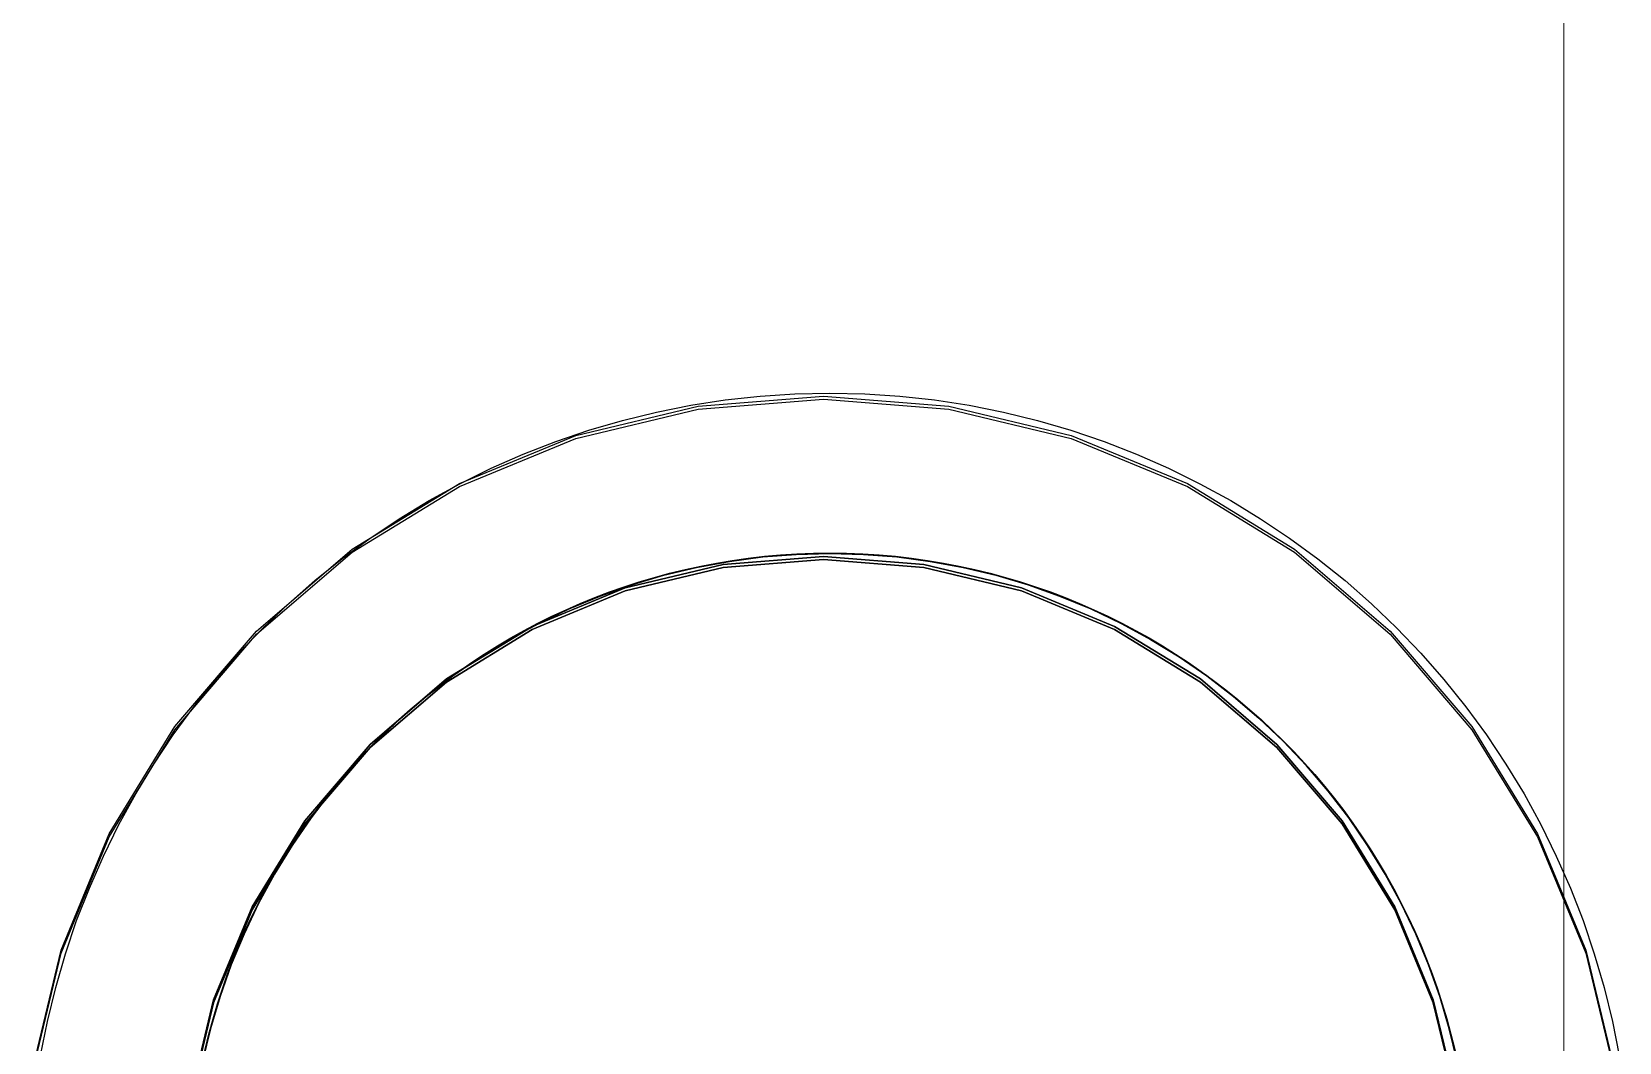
# Model space of a CAD drawing. Header units: millimetres. Extents: x 0 to 59350, y 0 to 29700.
# Drawn here: x 37896.66 to 37921.42, y 18947.72 to 18963.47 of the extents above; entities that cross this region are included whole.
import ezdxf

# ---------------------------------------------------------------- set-up
doc = ezdxf.new("R2010")
doc.units = ezdxf.units.MM
doc.layers.add('Slab', color=7, linetype='Continuous', lineweight=50)
doc.layers.add('Standard', color=7, linetype='Continuous', lineweight=25)

msp = doc.modelspace()

# ---------------------------------------------------------------- linework, layer by layer
at = {"layer": 'Slab', "color": 7, "linetype": 'Continuous', "lineweight": -3}
for p, q in [((37905.142, 18957.179), (37907.049, 18957.637)), ((37905.142, 18957.179), (37907.049, 18957.637)), ((37906.4, 18957.542), (37906.935, 18957.648)), ((37906.4, 18957.542), (37906.935, 18957.648)), ((37906.4, 18957.542), (37906.935, 18957.648)), ((37906.4, 18957.542), (37906.935, 18957.648)), ((37906.935, 18957.648), (37907.474, 18957.731)), ((37906.935, 18957.648), (37907.474, 18957.731)), ((37906.935, 18957.648), (37907.474, 18957.731)), ((37906.935, 18957.648), (37907.474, 18957.731)), ((37907.049, 18957.637), (37909.005, 18957.79)), ((37907.049, 18957.637), (37909.005, 18957.79)), ((37907.049, 18957.589), (37909.005, 18957.743)), ((37907.049, 18957.589), (37909.005, 18957.743)), ((37907.474, 18957.731), (37908.016, 18957.79)), ((37907.474, 18957.731), (37908.016, 18957.79)), ((37907.474, 18957.731), (37908.016, 18957.79)), ((37907.474, 18957.731), (37908.016, 18957.79)), ((37908.016, 18957.79), (37908.56, 18957.826)), ((37908.016, 18957.79), (37908.56, 18957.826)), ((37908.016, 18957.79), (37908.56, 18957.826)), ((37908.016, 18957.79), (37908.56, 18957.826)), ((37908.56, 18957.826), (37909.106, 18957.838)), ((37908.56, 18957.826), (37909.106, 18957.838)), ((37908.56, 18957.826), (37909.106, 18957.838)), ((37908.56, 18957.826), (37909.106, 18957.838)), ((37909.005, 18957.79), (37910.96, 18957.637)), ((37909.005, 18957.79), (37910.96, 18957.637)), ((37909.005, 18957.743), (37910.96, 18957.589)), ((37909.005, 18957.743), (37910.96, 18957.589)), ((37909.106, 18957.838), (37909.651, 18957.826)), ((37909.106, 18957.838), (37909.651, 18957.826)), ((37909.106, 18957.838), (37909.651, 18957.826)), ((37909.106, 18957.838), (37909.651, 18957.826)), ((37909.651, 18957.826), (37910.195, 18957.79)), ((37909.651, 18957.826), (37910.195, 18957.79)), ((37909.651, 18957.826), (37910.195, 18957.79)), ((37909.651, 18957.826), (37910.195, 18957.79)), ((37910.195, 18957.79), (37910.737, 18957.731)), ((37910.195, 18957.79), (37910.737, 18957.731)), ((37910.195, 18957.79), (37910.737, 18957.731)), ((37910.195, 18957.79), (37910.737, 18957.731)), ((37910.737, 18957.731), (37911.276, 18957.648)), ((37910.737, 18957.731), (37911.276, 18957.648)), ((37910.737, 18957.731), (37911.276, 18957.648)), ((37910.737, 18957.731), (37911.276, 18957.648)), ((37910.96, 18957.637), (37912.868, 18957.179)), ((37910.96, 18957.637), (37912.868, 18957.179)), ((37911.276, 18957.648), (37911.811, 18957.542)), ((37911.276, 18957.648), (37911.811, 18957.542)), ((37911.276, 18957.648), (37911.811, 18957.542)), ((37911.276, 18957.648), (37911.811, 18957.542)), ((37905.142, 18957.131), (37907.049, 18957.589)), ((37905.142, 18957.131), (37907.049, 18957.589)), ((37905.347, 18957.259), (37905.87, 18957.412)), ((37905.347, 18957.259), (37905.87, 18957.412)), ((37905.347, 18957.259), (37905.87, 18957.412)), ((37905.347, 18957.259), (37905.87, 18957.412)), ((37905.87, 18957.412), (37906.4, 18957.542)), ((37905.87, 18957.412), (37906.4, 18957.542)), ((37905.87, 18957.412), (37906.4, 18957.542)), ((37905.87, 18957.412), (37906.4, 18957.542)), ((37910.96, 18957.589), (37912.868, 18957.131)), ((37910.96, 18957.589), (37912.868, 18957.131)), ((37911.811, 18957.542), (37912.341, 18957.412)), ((37911.811, 18957.542), (37912.341, 18957.412)), ((37911.811, 18957.542), (37912.341, 18957.412)), ((37911.811, 18957.542), (37912.341, 18957.412)), ((37912.341, 18957.412), (37912.864, 18957.259)), ((37912.341, 18957.412), (37912.864, 18957.259)), ((37912.341, 18957.412), (37912.864, 18957.259)), ((37912.341, 18957.412), (37912.864, 18957.259)), ((37903.33, 18956.428), (37905.142, 18957.179)), ((37903.33, 18956.428), (37905.142, 18957.179)), ((37903.33, 18956.381), (37905.142, 18957.131)), ((37903.33, 18956.381), (37905.142, 18957.131)), ((37904.83, 18957.084), (37905.347, 18957.259)), ((37904.83, 18957.084), (37905.347, 18957.259)), ((37904.83, 18957.084), (37905.347, 18957.259)), ((37904.83, 18957.084), (37905.347, 18957.259)), ((37912.864, 18957.259), (37913.381, 18957.084)), ((37912.864, 18957.259), (37913.381, 18957.084)), ((37912.864, 18957.259), (37913.381, 18957.084)), ((37912.864, 18957.259), (37913.381, 18957.084)), ((37912.868, 18957.179), (37914.68, 18956.428)), ((37912.868, 18957.179), (37914.68, 18956.428)), ((37912.868, 18957.131), (37914.68, 18956.381)), ((37912.868, 18957.131), (37914.68, 18956.381)), ((37903.823, 18956.667), (37904.322, 18956.886)), ((37903.823, 18956.667), (37904.322, 18956.886)), ((37903.823, 18956.667), (37904.322, 18956.886)), ((37903.823, 18956.667), (37904.322, 18956.886)), ((37904.322, 18956.886), (37904.83, 18957.084)), ((37904.322, 18956.886), (37904.83, 18957.084)), ((37904.322, 18956.886), (37904.83, 18957.084)), ((37904.322, 18956.886), (37904.83, 18957.084)), ((37913.381, 18957.084), (37913.889, 18956.886)), ((37913.381, 18957.084), (37913.889, 18956.886)), ((37913.381, 18957.084), (37913.889, 18956.886)), ((37913.381, 18957.084), (37913.889, 18956.886)), ((37913.889, 18956.886), (37914.388, 18956.667)), ((37913.889, 18956.886), (37914.388, 18956.667)), ((37913.889, 18956.886), (37914.388, 18956.667)), ((37913.889, 18956.886), (37914.388, 18956.667)), ((37903.334, 18956.426), (37903.823, 18956.667)), ((37903.334, 18956.426), (37903.823, 18956.667)), ((37903.334, 18956.426), (37903.823, 18956.667)), ((37903.334, 18956.426), (37903.823, 18956.667)), ((37914.388, 18956.667), (37914.877, 18956.426)), ((37914.388, 18956.667), (37914.877, 18956.426)), ((37914.388, 18956.667), (37914.877, 18956.426)), ((37914.388, 18956.667), (37914.877, 18956.426)), ((37901.658, 18955.403), (37903.33, 18956.428)), ((37901.658, 18955.403), (37903.33, 18956.428)), ((37902.856, 18956.163), (37903.334, 18956.426)), ((37902.856, 18956.163), (37903.334, 18956.426)), ((37902.856, 18956.163), (37903.334, 18956.426)), ((37902.856, 18956.163), (37903.334, 18956.426)), ((37914.68, 18956.428), (37916.352, 18955.403)), ((37914.68, 18956.428), (37916.352, 18955.403)), ((37914.877, 18956.426), (37915.356, 18956.163)), ((37914.877, 18956.426), (37915.356, 18956.163)), ((37914.877, 18956.426), (37915.356, 18956.163)), ((37914.877, 18956.426), (37915.356, 18956.163)), ((37901.658, 18955.356), (37903.33, 18956.381)), ((37901.658, 18955.356), (37903.33, 18956.381)), ((37902.389, 18955.88), (37902.856, 18956.163)), ((37902.389, 18955.88), (37902.856, 18956.163)), ((37902.389, 18955.88), (37902.856, 18956.163)), ((37902.389, 18955.88), (37902.856, 18956.163)), ((37914.68, 18956.381), (37916.352, 18955.356)), ((37914.68, 18956.381), (37916.352, 18955.356)), ((37915.356, 18956.163), (37915.822, 18955.88)), ((37915.356, 18956.163), (37915.822, 18955.88)), ((37915.356, 18956.163), (37915.822, 18955.88)), ((37915.356, 18956.163), (37915.822, 18955.88)), ((37901.936, 18955.577), (37902.389, 18955.88)), ((37901.936, 18955.577), (37902.389, 18955.88)), ((37901.936, 18955.577), (37902.389, 18955.88)), ((37901.936, 18955.577), (37902.389, 18955.88)), ((37915.822, 18955.88), (37916.275, 18955.577)), ((37915.822, 18955.88), (37916.275, 18955.577)), ((37915.822, 18955.88), (37916.275, 18955.577)), ((37915.822, 18955.88), (37916.275, 18955.577)), ((37900.166, 18954.129), (37901.658, 18955.403)), ((37900.166, 18954.129), (37901.658, 18955.403)), ((37901.496, 18955.255), (37901.936, 18955.577)), ((37901.496, 18955.255), (37901.936, 18955.577)), ((37901.496, 18955.255), (37901.936, 18955.577)), ((37901.496, 18955.255), (37901.936, 18955.577)), ((37916.275, 18955.577), (37916.715, 18955.255)), ((37916.275, 18955.577), (37916.715, 18955.255)), ((37916.275, 18955.577), (37916.715, 18955.255)), ((37916.275, 18955.577), (37916.715, 18955.255)), ((37916.352, 18955.403), (37917.844, 18954.129)), ((37916.352, 18955.403), (37917.844, 18954.129)), ((37900.166, 18954.082), (37901.658, 18955.356)), ((37900.166, 18954.082), (37901.658, 18955.356)), ((37901.071, 18954.914), (37901.496, 18955.255)), ((37901.071, 18954.914), (37901.496, 18955.255)), ((37901.071, 18954.914), (37901.496, 18955.255)), ((37901.071, 18954.914), (37901.496, 18955.255)), ((37907.441, 18955.167), (37905.915, 18954.801)), ((37905.915, 18954.801), (37907.441, 18955.167)), ((37907.541, 18955.215), (37907.026, 18955.119)), ((37907.026, 18955.119), (37907.541, 18955.215)), ((37907.026, 18955.119), (37907.541, 18955.215)), ((37907.541, 18955.215), (37907.026, 18955.119)), ((37907.026, 18955.119), (37907.541, 18955.215)), ((37907.541, 18955.215), (37907.026, 18955.119)), ((37909.005, 18955.29), (37907.441, 18955.167)), ((37907.441, 18955.167), (37909.005, 18955.29)), ((37909.005, 18955.243), (37907.441, 18955.12)), ((37907.441, 18955.12), (37909.005, 18955.243)), ((37908.06, 18955.283), (37907.541, 18955.215)), ((37907.541, 18955.215), (37908.06, 18955.283)), ((37907.541, 18955.215), (37908.06, 18955.283)), ((37908.06, 18955.283), (37907.541, 18955.215)), ((37907.541, 18955.215), (37908.06, 18955.283)), ((37908.06, 18955.283), (37907.541, 18955.215)), ((37908.582, 18955.324), (37908.06, 18955.283)), ((37908.06, 18955.283), (37908.582, 18955.324)), ((37908.06, 18955.283), (37908.582, 18955.324)), ((37908.582, 18955.324), (37908.06, 18955.283)), ((37908.06, 18955.283), (37908.582, 18955.324)), ((37908.582, 18955.324), (37908.06, 18955.283)), ((37909.106, 18955.338), (37908.582, 18955.324)), ((37908.582, 18955.324), (37909.106, 18955.338)), ((37908.582, 18955.324), (37909.106, 18955.338)), ((37909.106, 18955.338), (37908.582, 18955.324)), ((37908.582, 18955.324), (37909.106, 18955.338)), ((37909.106, 18955.338), (37908.582, 18955.324)), ((37910.569, 18955.167), (37909.005, 18955.29)), ((37909.005, 18955.29), (37910.569, 18955.167)), ((37910.569, 18955.12), (37909.005, 18955.243)), ((37909.005, 18955.243), (37910.569, 18955.12)), ((37909.629, 18955.324), (37909.106, 18955.338)), ((37909.106, 18955.338), (37909.629, 18955.324)), ((37909.106, 18955.338), (37909.629, 18955.324)), ((37909.629, 18955.324), (37909.106, 18955.338)), ((37909.106, 18955.338), (37909.629, 18955.324)), ((37909.629, 18955.324), (37909.106, 18955.338)), ((37910.151, 18955.283), (37909.629, 18955.324)), ((37909.629, 18955.324), (37910.151, 18955.283)), ((37909.629, 18955.324), (37910.151, 18955.283)), ((37910.151, 18955.283), (37909.629, 18955.324)), ((37909.629, 18955.324), (37910.151, 18955.283)), ((37910.151, 18955.283), (37909.629, 18955.324)), ((37910.67, 18955.215), (37910.151, 18955.283)), ((37910.151, 18955.283), (37910.67, 18955.215)), ((37910.151, 18955.283), (37910.67, 18955.215)), ((37910.67, 18955.215), (37910.151, 18955.283)), ((37910.151, 18955.283), (37910.67, 18955.215)), ((37910.67, 18955.215), (37910.151, 18955.283)), ((37912.095, 18954.801), (37910.569, 18955.167)), ((37910.569, 18955.167), (37912.095, 18954.801)), ((37911.185, 18955.119), (37910.67, 18955.215)), ((37910.67, 18955.215), (37911.185, 18955.119)), ((37910.67, 18955.215), (37911.185, 18955.119)), ((37911.185, 18955.119), (37910.67, 18955.215)), ((37910.67, 18955.215), (37911.185, 18955.119)), ((37911.185, 18955.119), (37910.67, 18955.215)), ((37916.352, 18955.356), (37917.844, 18954.082)), ((37916.352, 18955.356), (37917.844, 18954.082)), ((37916.715, 18955.255), (37917.14, 18954.914)), ((37916.715, 18955.255), (37917.14, 18954.914)), ((37916.715, 18955.255), (37917.14, 18954.914)), ((37916.715, 18955.255), (37917.14, 18954.914)), ((37900.661, 18954.554), (37901.071, 18954.914)), ((37900.661, 18954.554), (37901.071, 18954.914)), ((37900.661, 18954.554), (37901.071, 18954.914)), ((37900.661, 18954.554), (37901.071, 18954.914)), ((37907.441, 18955.12), (37905.915, 18954.754)), ((37905.915, 18954.754), (37907.441, 18955.12)), ((37906.517, 18954.997), (37906.015, 18954.849)), ((37906.015, 18954.849), (37906.517, 18954.997)), ((37906.015, 18954.849), (37906.517, 18954.997)), ((37906.517, 18954.997), (37906.015, 18954.849)), ((37906.015, 18954.849), (37906.517, 18954.997)), ((37906.517, 18954.997), (37906.015, 18954.849)), ((37907.026, 18955.119), (37906.517, 18954.997)), ((37906.517, 18954.997), (37907.026, 18955.119)), ((37906.517, 18954.997), (37907.026, 18955.119)), ((37907.026, 18955.119), (37906.517, 18954.997)), ((37906.517, 18954.997), (37907.026, 18955.119)), ((37907.026, 18955.119), (37906.517, 18954.997)), ((37912.095, 18954.754), (37910.569, 18955.12)), ((37910.569, 18955.12), (37912.095, 18954.754)), ((37911.694, 18954.997), (37911.185, 18955.119)), ((37911.185, 18955.119), (37911.694, 18954.997)), ((37911.185, 18955.119), (37911.694, 18954.997)), ((37911.694, 18954.997), (37911.185, 18955.119)), ((37911.185, 18955.119), (37911.694, 18954.997)), ((37911.694, 18954.997), (37911.185, 18955.119)), ((37912.196, 18954.849), (37911.694, 18954.997)), ((37911.694, 18954.997), (37912.196, 18954.849)), ((37911.694, 18954.997), (37912.196, 18954.849)), ((37912.196, 18954.849), (37911.694, 18954.997)), ((37911.694, 18954.997), (37912.196, 18954.849)), ((37912.196, 18954.849), (37911.694, 18954.997)), ((37917.14, 18954.914), (37917.55, 18954.554)), ((37917.14, 18954.914), (37917.55, 18954.554)), ((37917.14, 18954.914), (37917.55, 18954.554)), ((37917.14, 18954.914), (37917.55, 18954.554)), ((37905.915, 18954.801), (37904.465, 18954.2)), ((37904.465, 18954.2), (37905.915, 18954.801)), ((37905.915, 18954.754), (37904.465, 18954.153)), ((37904.465, 18954.153), (37905.915, 18954.754)), ((37905.522, 18954.674), (37905.038, 18954.473)), ((37905.038, 18954.473), (37905.522, 18954.674)), ((37905.038, 18954.473), (37905.522, 18954.674)), ((37905.522, 18954.674), (37905.038, 18954.473)), ((37905.038, 18954.473), (37905.522, 18954.674)), ((37905.522, 18954.674), (37905.038, 18954.473)), ((37906.015, 18954.849), (37905.522, 18954.674)), ((37905.522, 18954.674), (37906.015, 18954.849)), ((37905.522, 18954.674), (37906.015, 18954.849)), ((37906.015, 18954.849), (37905.522, 18954.674)), ((37905.522, 18954.674), (37906.015, 18954.849)), ((37906.015, 18954.849), (37905.522, 18954.674)), ((37913.545, 18954.2), (37912.095, 18954.801)), ((37912.095, 18954.801), (37913.545, 18954.2)), ((37913.545, 18954.153), (37912.095, 18954.754)), ((37912.095, 18954.754), (37913.545, 18954.153)), ((37912.689, 18954.674), (37912.196, 18954.849)), ((37912.196, 18954.849), (37912.689, 18954.674)), ((37912.196, 18954.849), (37912.689, 18954.674)), ((37912.689, 18954.674), (37912.196, 18954.849)), ((37912.196, 18954.849), (37912.689, 18954.674)), ((37912.689, 18954.674), (37912.196, 18954.849)), ((37913.173, 18954.473), (37912.689, 18954.674)), ((37912.689, 18954.674), (37913.173, 18954.473)), ((37912.689, 18954.674), (37913.173, 18954.473)), ((37913.173, 18954.473), (37912.689, 18954.674)), ((37912.689, 18954.674), (37913.173, 18954.473)), ((37913.173, 18954.473), (37912.689, 18954.674)), ((37900.267, 18954.177), (37900.661, 18954.554)), ((37900.267, 18954.177), (37900.661, 18954.554)), ((37900.267, 18954.177), (37900.661, 18954.554)), ((37900.267, 18954.177), (37900.661, 18954.554)), ((37905.038, 18954.473), (37904.566, 18954.248)), ((37904.566, 18954.248), (37905.038, 18954.473)), ((37904.566, 18954.248), (37905.038, 18954.473)), ((37905.038, 18954.473), (37904.566, 18954.248)), ((37904.566, 18954.248), (37905.038, 18954.473)), ((37905.038, 18954.473), (37904.566, 18954.248)), ((37913.646, 18954.248), (37913.173, 18954.473)), ((37913.173, 18954.473), (37913.646, 18954.248)), ((37913.173, 18954.473), (37913.646, 18954.248)), ((37913.646, 18954.248), (37913.173, 18954.473)), ((37913.173, 18954.473), (37913.646, 18954.248)), ((37913.646, 18954.248), (37913.173, 18954.473)), ((37917.55, 18954.554), (37917.944, 18954.177)), ((37917.55, 18954.554), (37917.944, 18954.177)), ((37917.55, 18954.554), (37917.944, 18954.177)), ((37917.55, 18954.554), (37917.944, 18954.177)), ((37899.89, 18953.783), (37900.267, 18954.177)), ((37899.89, 18953.783), (37900.267, 18954.177)), ((37899.89, 18953.783), (37900.267, 18954.177)), ((37899.89, 18953.783), (37900.267, 18954.177)), ((37904.465, 18954.2), (37903.127, 18953.381)), ((37903.127, 18953.381), (37904.465, 18954.2)), ((37904.566, 18954.248), (37904.106, 18953.998)), ((37904.106, 18953.998), (37904.566, 18954.248)), ((37904.106, 18953.998), (37904.566, 18954.248)), ((37904.566, 18954.248), (37904.106, 18953.998)), ((37904.106, 18953.998), (37904.566, 18954.248)), ((37904.566, 18954.248), (37904.106, 18953.998)), ((37914.883, 18953.381), (37913.545, 18954.2)), ((37913.545, 18954.2), (37914.883, 18953.381)), ((37914.106, 18953.998), (37913.646, 18954.248)), ((37913.646, 18954.248), (37914.106, 18953.998)), ((37913.646, 18954.248), (37914.106, 18953.998)), ((37914.106, 18953.998), (37913.646, 18954.248)), ((37913.646, 18954.248), (37914.106, 18953.998)), ((37914.106, 18953.998), (37913.646, 18954.248)), ((37917.944, 18954.177), (37918.322, 18953.783)), ((37917.944, 18954.177), (37918.322, 18953.783)), ((37917.944, 18954.177), (37918.322, 18953.783)), ((37917.944, 18954.177), (37918.322, 18953.783)), ((37898.892, 18952.638), (37900.166, 18954.129)), ((37898.892, 18952.638), (37900.166, 18954.129)), ((37898.892, 18952.59), (37900.166, 18954.082)), ((37898.892, 18952.59), (37900.166, 18954.082)), ((37904.465, 18954.153), (37903.127, 18953.333)), ((37903.127, 18953.333), (37904.465, 18954.153)), ((37904.106, 18953.998), (37903.659, 18953.725)), ((37903.659, 18953.725), (37904.106, 18953.998)), ((37903.659, 18953.725), (37904.106, 18953.998)), ((37904.106, 18953.998), (37903.659, 18953.725)), ((37903.659, 18953.725), (37904.106, 18953.998)), ((37904.106, 18953.998), (37903.659, 18953.725)), ((37914.883, 18953.333), (37913.545, 18954.153)), ((37913.545, 18954.153), (37914.883, 18953.333)), ((37914.552, 18953.725), (37914.106, 18953.998)), ((37914.106, 18953.998), (37914.552, 18953.725)), ((37914.106, 18953.998), (37914.552, 18953.725)), ((37914.552, 18953.725), (37914.106, 18953.998)), ((37914.106, 18953.998), (37914.552, 18953.725)), ((37914.552, 18953.725), (37914.106, 18953.998)), ((37917.844, 18954.129), (37919.118, 18952.638)), ((37917.844, 18954.129), (37919.118, 18952.638)), ((37917.844, 18954.082), (37919.118, 18952.59)), ((37917.844, 18954.082), (37919.118, 18952.59)), ((37899.53, 18953.373), (37899.89, 18953.783)), ((37899.53, 18953.373), (37899.89, 18953.783)), ((37899.53, 18953.373), (37899.89, 18953.783)), ((37899.53, 18953.373), (37899.89, 18953.783)), ((37903.659, 18953.725), (37903.228, 18953.428)), ((37903.228, 18953.428), (37903.659, 18953.725)), ((37903.228, 18953.428), (37903.659, 18953.725)), ((37903.659, 18953.725), (37903.228, 18953.428)), ((37903.228, 18953.428), (37903.659, 18953.725)), ((37903.659, 18953.725), (37903.228, 18953.428)), ((37914.983, 18953.428), (37914.552, 18953.725)), ((37914.552, 18953.725), (37914.983, 18953.428)), ((37914.552, 18953.725), (37914.983, 18953.428)), ((37914.983, 18953.428), (37914.552, 18953.725)), ((37914.552, 18953.725), (37914.983, 18953.428)), ((37914.983, 18953.428), (37914.552, 18953.725)), ((37918.322, 18953.783), (37918.681, 18953.373)), ((37918.322, 18953.783), (37918.681, 18953.373)), ((37918.322, 18953.783), (37918.681, 18953.373)), ((37918.322, 18953.783), (37918.681, 18953.373)), ((37903.228, 18953.428), (37902.812, 18953.109)), ((37902.812, 18953.109), (37903.228, 18953.428)), ((37902.812, 18953.109), (37903.228, 18953.428)), ((37903.228, 18953.428), (37902.812, 18953.109)), ((37902.812, 18953.109), (37903.228, 18953.428)), ((37903.228, 18953.428), (37902.812, 18953.109)), ((37915.399, 18953.109), (37914.983, 18953.428)), ((37914.983, 18953.428), (37915.399, 18953.109)), ((37914.983, 18953.428), (37915.399, 18953.109)), ((37915.399, 18953.109), (37914.983, 18953.428)), ((37914.983, 18953.428), (37915.399, 18953.109)), ((37915.399, 18953.109), (37914.983, 18953.428)), ((37899.189, 18952.948), (37899.53, 18953.373)), ((37899.189, 18952.948), (37899.53, 18953.373)), ((37899.189, 18952.948), (37899.53, 18953.373)), ((37899.189, 18952.948), (37899.53, 18953.373)), ((37903.127, 18953.381), (37901.934, 18952.362)), ((37901.934, 18952.362), (37903.127, 18953.381)), ((37903.127, 18953.333), (37901.934, 18952.314)), ((37901.934, 18952.314), (37903.127, 18953.333)), ((37916.076, 18952.362), (37914.883, 18953.381)), ((37914.883, 18953.381), (37916.076, 18952.362)), ((37916.076, 18952.314), (37914.883, 18953.333)), ((37914.883, 18953.333), (37916.076, 18952.314)), ((37918.681, 18953.373), (37919.023, 18952.948)), ((37918.681, 18953.373), (37919.023, 18952.948)), ((37918.681, 18953.373), (37919.023, 18952.948)), ((37918.681, 18953.373), (37919.023, 18952.948)), ((37898.866, 18952.508), (37899.189, 18952.948)), ((37898.866, 18952.508), (37899.189, 18952.948)), ((37898.866, 18952.508), (37899.189, 18952.948)), ((37898.866, 18952.508), (37899.189, 18952.948)), ((37902.812, 18953.109), (37902.414, 18952.769)), ((37902.414, 18952.769), (37902.812, 18953.109)), ((37902.414, 18952.769), (37902.812, 18953.109)), ((37902.812, 18953.109), (37902.414, 18952.769)), ((37902.414, 18952.769), (37902.812, 18953.109)), ((37902.812, 18953.109), (37902.414, 18952.769)), ((37915.797, 18952.769), (37915.399, 18953.109)), ((37915.399, 18953.109), (37915.797, 18952.769)), ((37915.399, 18953.109), (37915.797, 18952.769)), ((37915.797, 18952.769), (37915.399, 18953.109)), ((37915.399, 18953.109), (37915.797, 18952.769)), ((37915.797, 18952.769), (37915.399, 18953.109)), ((37919.023, 18952.948), (37919.345, 18952.508)), ((37919.023, 18952.948), (37919.345, 18952.508)), ((37919.023, 18952.948), (37919.345, 18952.508)), ((37919.023, 18952.948), (37919.345, 18952.508)), ((37902.414, 18952.769), (37902.035, 18952.409)), ((37902.035, 18952.409), (37902.414, 18952.769)), ((37902.035, 18952.409), (37902.414, 18952.769)), ((37902.414, 18952.769), (37902.035, 18952.409)), ((37902.035, 18952.409), (37902.414, 18952.769)), ((37902.414, 18952.769), (37902.035, 18952.409)), ((37916.177, 18952.409), (37915.797, 18952.769)), ((37915.797, 18952.769), (37916.177, 18952.409)), ((37915.797, 18952.769), (37916.177, 18952.409)), ((37916.177, 18952.409), (37915.797, 18952.769)), ((37915.797, 18952.769), (37916.177, 18952.409)), ((37916.177, 18952.409), (37915.797, 18952.769)), ((37897.867, 18950.965), (37898.892, 18952.638)), ((37897.867, 18950.965), (37898.892, 18952.638)), ((37897.867, 18950.918), (37898.892, 18952.59)), ((37897.867, 18950.918), (37898.892, 18952.59)), ((37898.563, 18952.054), (37898.866, 18952.508)), ((37898.563, 18952.054), (37898.866, 18952.508)), ((37898.563, 18952.054), (37898.866, 18952.508)), ((37898.563, 18952.054), (37898.866, 18952.508)), ((37919.118, 18952.638), (37920.142, 18950.965)), ((37919.118, 18952.638), (37920.142, 18950.965)), ((37919.118, 18952.59), (37920.142, 18950.918)), ((37919.118, 18952.59), (37920.142, 18950.918)), ((37919.345, 18952.508), (37919.648, 18952.054)), ((37919.345, 18952.508), (37919.648, 18952.054)), ((37919.345, 18952.508), (37919.648, 18952.054)), ((37919.345, 18952.508), (37919.648, 18952.054)), ((37901.934, 18952.362), (37900.915, 18951.168)), ((37900.915, 18951.168), (37901.934, 18952.362)), ((37901.934, 18952.314), (37900.915, 18951.121)), ((37900.915, 18951.121), (37901.934, 18952.314)), ((37902.035, 18952.409), (37901.674, 18952.029)), ((37901.674, 18952.029), (37902.035, 18952.409)), ((37901.674, 18952.029), (37902.035, 18952.409)), ((37902.035, 18952.409), (37901.674, 18952.029)), ((37901.674, 18952.029), (37902.035, 18952.409)), ((37902.035, 18952.409), (37901.674, 18952.029)), ((37917.095, 18951.168), (37916.076, 18952.362)), ((37916.076, 18952.362), (37917.095, 18951.168)), ((37917.095, 18951.121), (37916.076, 18952.314)), ((37916.076, 18952.314), (37917.095, 18951.121)), ((37916.537, 18952.029), (37916.177, 18952.409)), ((37916.177, 18952.409), (37916.537, 18952.029)), ((37916.177, 18952.409), (37916.537, 18952.029)), ((37916.537, 18952.029), (37916.177, 18952.409)), ((37916.177, 18952.409), (37916.537, 18952.029)), ((37916.537, 18952.029), (37916.177, 18952.409)), ((37898.28, 18951.588), (37898.563, 18952.054)), ((37898.28, 18951.588), (37898.563, 18952.054)), ((37898.28, 18951.588), (37898.563, 18952.054)), ((37898.28, 18951.588), (37898.563, 18952.054)), ((37901.674, 18952.029), (37901.334, 18951.631)), ((37901.334, 18951.631), (37901.674, 18952.029)), ((37901.334, 18951.631), (37901.674, 18952.029)), ((37901.674, 18952.029), (37901.334, 18951.631)), ((37901.334, 18951.631), (37901.674, 18952.029)), ((37901.674, 18952.029), (37901.334, 18951.631)), ((37916.877, 18951.631), (37916.537, 18952.029)), ((37916.537, 18952.029), (37916.877, 18951.631)), ((37916.537, 18952.029), (37916.877, 18951.631)), ((37916.877, 18951.631), (37916.537, 18952.029)), ((37916.537, 18952.029), (37916.877, 18951.631)), ((37916.877, 18951.631), (37916.537, 18952.029)), ((37919.648, 18952.054), (37919.931, 18951.588)), ((37919.648, 18952.054), (37919.931, 18951.588)), ((37919.648, 18952.054), (37919.931, 18951.588)), ((37919.648, 18952.054), (37919.931, 18951.588)), ((37898.018, 18951.11), (37898.28, 18951.588)), ((37898.018, 18951.11), (37898.28, 18951.588)), ((37898.018, 18951.11), (37898.28, 18951.588)), ((37898.018, 18951.11), (37898.28, 18951.588)), ((37901.334, 18951.631), (37901.015, 18951.216)), ((37901.015, 18951.216), (37901.334, 18951.631)), ((37901.015, 18951.216), (37901.334, 18951.631)), ((37901.334, 18951.631), (37901.015, 18951.216)), ((37901.015, 18951.216), (37901.334, 18951.631)), ((37901.334, 18951.631), (37901.015, 18951.216)), ((37917.196, 18951.216), (37916.877, 18951.631)), ((37916.877, 18951.631), (37917.196, 18951.216)), ((37916.877, 18951.631), (37917.196, 18951.216)), ((37917.196, 18951.216), (37916.877, 18951.631)), ((37916.877, 18951.631), (37917.196, 18951.216)), ((37917.196, 18951.216), (37916.877, 18951.631)), ((37919.931, 18951.588), (37920.193, 18951.11)), ((37919.931, 18951.588), (37920.193, 18951.11)), ((37919.931, 18951.588), (37920.193, 18951.11)), ((37919.931, 18951.588), (37920.193, 18951.11)), ((37901.015, 18951.216), (37900.719, 18950.784)), ((37900.719, 18950.784), (37901.015, 18951.216)), ((37900.719, 18950.784), (37901.015, 18951.216)), ((37901.015, 18951.216), (37900.719, 18950.784)), ((37900.719, 18950.784), (37901.015, 18951.216)), ((37901.015, 18951.216), (37900.719, 18950.784)), ((37917.492, 18950.784), (37917.196, 18951.216)), ((37917.196, 18951.216), (37917.492, 18950.784)), ((37917.196, 18951.216), (37917.492, 18950.784)), ((37917.492, 18950.784), (37917.196, 18951.216)), ((37917.196, 18951.216), (37917.492, 18950.784)), ((37917.492, 18950.784), (37917.196, 18951.216)), ((37897.117, 18949.153), (37897.867, 18950.965)), ((37897.117, 18949.153), (37897.867, 18950.965)), ((37897.777, 18950.621), (37898.018, 18951.11)), ((37897.777, 18950.621), (37898.018, 18951.11)), ((37897.777, 18950.621), (37898.018, 18951.11)), ((37897.777, 18950.621), (37898.018, 18951.11)), ((37900.915, 18951.168), (37900.095, 18949.83)), ((37900.095, 18949.83), (37900.915, 18951.168)), ((37900.915, 18951.121), (37900.095, 18949.783)), ((37900.095, 18949.783), (37900.915, 18951.121)), ((37917.915, 18949.83), (37917.095, 18951.168)), ((37917.095, 18951.168), (37917.915, 18949.83)), ((37917.915, 18949.783), (37917.095, 18951.121)), ((37917.095, 18951.121), (37917.915, 18949.783)), ((37920.142, 18950.965), (37920.893, 18949.153)), ((37920.142, 18950.965), (37920.893, 18949.153)), ((37920.193, 18951.11), (37920.434, 18950.621)), ((37920.193, 18951.11), (37920.434, 18950.621)), ((37920.193, 18951.11), (37920.434, 18950.621)), ((37920.193, 18951.11), (37920.434, 18950.621)), ((37897.117, 18949.106), (37897.867, 18950.918)), ((37897.117, 18949.106), (37897.867, 18950.918)), ((37900.719, 18950.784), (37900.445, 18950.338)), ((37900.445, 18950.338), (37900.719, 18950.784)), ((37900.445, 18950.338), (37900.719, 18950.784)), ((37900.719, 18950.784), (37900.445, 18950.338)), ((37900.445, 18950.338), (37900.719, 18950.784)), ((37900.719, 18950.784), (37900.445, 18950.338)), ((37917.766, 18950.338), (37917.492, 18950.784)), ((37917.492, 18950.784), (37917.766, 18950.338)), ((37917.492, 18950.784), (37917.766, 18950.338)), ((37917.766, 18950.338), (37917.492, 18950.784)), ((37917.492, 18950.784), (37917.766, 18950.338)), ((37917.766, 18950.338), (37917.492, 18950.784)), ((37920.142, 18950.918), (37920.893, 18949.106)), ((37920.142, 18950.918), (37920.893, 18949.106)), ((37897.557, 18950.122), (37897.777, 18950.621)), ((37897.557, 18950.122), (37897.777, 18950.621)), ((37897.557, 18950.122), (37897.777, 18950.621)), ((37897.557, 18950.122), (37897.777, 18950.621)), ((37920.434, 18950.621), (37920.654, 18950.122)), ((37920.434, 18950.621), (37920.654, 18950.122)), ((37920.434, 18950.621), (37920.654, 18950.122)), ((37920.434, 18950.621), (37920.654, 18950.122)), ((37900.445, 18950.338), (37900.196, 18949.878)), ((37900.196, 18949.878), (37900.445, 18950.338)), ((37900.196, 18949.878), (37900.445, 18950.338)), ((37900.445, 18950.338), (37900.196, 18949.878)), ((37900.196, 18949.878), (37900.445, 18950.338)), ((37900.445, 18950.338), (37900.196, 18949.878)), ((37918.016, 18949.878), (37917.766, 18950.338)), ((37917.766, 18950.338), (37918.016, 18949.878)), ((37917.766, 18950.338), (37918.016, 18949.878)), ((37918.016, 18949.878), (37917.766, 18950.338)), ((37917.766, 18950.338), (37918.016, 18949.878)), ((37918.016, 18949.878), (37917.766, 18950.338)), ((37897.359, 18949.613), (37897.557, 18950.122)), ((37897.359, 18949.613), (37897.557, 18950.122)), ((37897.359, 18949.613), (37897.557, 18950.122)), ((37897.359, 18949.613), (37897.557, 18950.122)), ((37920.654, 18950.122), (37920.852, 18949.613)), ((37920.654, 18950.122), (37920.852, 18949.613)), ((37920.654, 18950.122), (37920.852, 18949.613)), ((37920.654, 18950.122), (37920.852, 18949.613)), ((37900.095, 18949.83), (37899.494, 18948.381)), ((37899.494, 18948.381), (37900.095, 18949.83)), ((37900.095, 18949.783), (37899.494, 18948.333)), ((37899.494, 18948.333), (37900.095, 18949.783)), ((37900.196, 18949.878), (37899.97, 18949.405)), ((37899.97, 18949.405), (37900.196, 18949.878)), ((37899.97, 18949.405), (37900.196, 18949.878)), ((37900.196, 18949.878), (37899.97, 18949.405)), ((37899.97, 18949.405), (37900.196, 18949.878)), ((37900.196, 18949.878), (37899.97, 18949.405)), ((37918.515, 18948.381), (37917.915, 18949.83)), ((37917.915, 18949.83), (37918.515, 18948.381)), ((37918.515, 18948.333), (37917.915, 18949.783)), ((37917.915, 18949.783), (37918.515, 18948.333)), ((37918.241, 18949.405), (37918.016, 18949.878)), ((37918.016, 18949.878), (37918.241, 18949.405)), ((37918.016, 18949.878), (37918.241, 18949.405)), ((37918.241, 18949.405), (37918.016, 18949.878)), ((37918.016, 18949.878), (37918.241, 18949.405)), ((37918.241, 18949.405), (37918.016, 18949.878)), ((37897.184, 18949.097), (37897.359, 18949.613)), ((37897.184, 18949.097), (37897.359, 18949.613)), ((37897.184, 18949.097), (37897.359, 18949.613)), ((37897.184, 18949.097), (37897.359, 18949.613)), ((37920.852, 18949.613), (37921.027, 18949.097)), ((37920.852, 18949.613), (37921.027, 18949.097)), ((37920.852, 18949.613), (37921.027, 18949.097)), ((37920.852, 18949.613), (37921.027, 18949.097)), ((37899.97, 18949.405), (37899.77, 18948.922)), ((37899.77, 18948.922), (37899.97, 18949.405)), ((37899.77, 18948.922), (37899.97, 18949.405)), ((37899.97, 18949.405), (37899.77, 18948.922)), ((37899.77, 18948.922), (37899.97, 18949.405)), ((37899.97, 18949.405), (37899.77, 18948.922)), ((37918.441, 18948.922), (37918.241, 18949.405)), ((37918.241, 18949.405), (37918.441, 18948.922)), ((37918.241, 18949.405), (37918.441, 18948.922)), ((37918.441, 18948.922), (37918.241, 18949.405)), ((37918.241, 18949.405), (37918.441, 18948.922)), ((37918.441, 18948.922), (37918.241, 18949.405)), ((37896.659, 18947.246), (37897.117, 18949.153)), ((37896.659, 18947.246), (37897.117, 18949.153)), ((37896.659, 18947.198), (37897.117, 18949.106)), ((37896.659, 18947.198), (37897.117, 18949.106)), ((37897.032, 18948.573), (37897.184, 18949.097)), ((37897.032, 18948.573), (37897.184, 18949.097)), ((37897.032, 18948.573), (37897.184, 18949.097)), ((37897.032, 18948.573), (37897.184, 18949.097)), ((37920.893, 18949.153), (37921.351, 18947.246)), ((37920.893, 18949.153), (37921.351, 18947.246)), ((37920.893, 18949.106), (37921.351, 18947.198)), ((37920.893, 18949.106), (37921.351, 18947.198)), ((37921.027, 18949.097), (37921.18, 18948.573)), ((37921.027, 18949.097), (37921.18, 18948.573)), ((37921.027, 18949.097), (37921.18, 18948.573)), ((37921.027, 18949.097), (37921.18, 18948.573)), ((37899.77, 18948.922), (37899.595, 18948.428)), ((37899.595, 18948.428), (37899.77, 18948.922)), ((37899.595, 18948.428), (37899.77, 18948.922)), ((37899.77, 18948.922), (37899.595, 18948.428)), ((37899.595, 18948.428), (37899.77, 18948.922)), ((37899.77, 18948.922), (37899.595, 18948.428)), ((37918.616, 18948.428), (37918.441, 18948.922)), ((37918.441, 18948.922), (37918.616, 18948.428)), ((37918.441, 18948.922), (37918.616, 18948.428)), ((37918.616, 18948.428), (37918.441, 18948.922)), ((37918.441, 18948.922), (37918.616, 18948.428)), ((37918.616, 18948.428), (37918.441, 18948.922)), ((37896.902, 18948.043), (37897.032, 18948.573)), ((37896.902, 18948.043), (37897.032, 18948.573)), ((37896.902, 18948.043), (37897.032, 18948.573)), ((37896.902, 18948.043), (37897.032, 18948.573)), ((37921.18, 18948.573), (37921.309, 18948.043)), ((37921.18, 18948.573), (37921.309, 18948.043)), ((37921.18, 18948.573), (37921.309, 18948.043)), ((37921.18, 18948.573), (37921.309, 18948.043)), ((37899.494, 18948.381), (37899.128, 18946.855)), ((37899.128, 18946.855), (37899.494, 18948.381)), ((37899.494, 18948.333), (37899.128, 18946.807)), ((37899.128, 18946.807), (37899.494, 18948.333)), ((37899.595, 18948.428), (37899.446, 18947.926)), ((37899.446, 18947.926), (37899.595, 18948.428)), ((37899.446, 18947.926), (37899.595, 18948.428)), ((37899.595, 18948.428), (37899.446, 18947.926)), ((37899.446, 18947.926), (37899.595, 18948.428)), ((37899.595, 18948.428), (37899.446, 18947.926)), ((37918.882, 18946.855), (37918.515, 18948.381)), ((37918.515, 18948.381), (37918.882, 18946.855)), ((37918.882, 18946.807), (37918.515, 18948.333)), ((37918.515, 18948.333), (37918.882, 18946.807)), ((37918.765, 18947.926), (37918.616, 18948.428)), ((37918.616, 18948.428), (37918.765, 18947.926)), ((37918.616, 18948.428), (37918.765, 18947.926)), ((37918.765, 18947.926), (37918.616, 18948.428)), ((37918.616, 18948.428), (37918.765, 18947.926)), ((37918.765, 18947.926), (37918.616, 18948.428)), ((37896.796, 18947.509), (37896.902, 18948.043)), ((37896.796, 18947.509), (37896.902, 18948.043)), ((37896.796, 18947.509), (37896.902, 18948.043)), ((37896.796, 18947.509), (37896.902, 18948.043)), ((37921.309, 18948.043), (37921.416, 18947.509)), ((37921.309, 18948.043), (37921.416, 18947.509)), ((37921.309, 18948.043), (37921.416, 18947.509)), ((37921.309, 18948.043), (37921.416, 18947.509)), ((37899.446, 18947.926), (37899.324, 18947.417)), ((37899.324, 18947.417), (37899.446, 18947.926)), ((37899.324, 18947.417), (37899.446, 18947.926)), ((37899.446, 18947.926), (37899.324, 18947.417)), ((37899.324, 18947.417), (37899.446, 18947.926)), ((37899.446, 18947.926), (37899.324, 18947.417)), ((37918.887, 18947.417), (37918.765, 18947.926)), ((37918.765, 18947.926), (37918.887, 18947.417)), ((37918.765, 18947.926), (37918.887, 18947.417)), ((37918.887, 18947.417), (37918.765, 18947.926)), ((37918.765, 18947.926), (37918.887, 18947.417)), ((37918.887, 18947.417), (37918.765, 18947.926))]:
    msp.add_line(p, q, dxfattribs=at)
at = {"layer": 'Slab', "color": 30, "linetype": 'Continuous', "lineweight": -3}
msp.add_circle((37909.106, 18945.345), 10, dxfattribs=at)
at = {"layer": 'Standard', "color": 59, "linetype": 'Continuous', "lineweight": 18}
for p, q in [((37920.556, 20584.47), (37920.55, 18903.715)), ((37920.55, 18903.715), (37920.556, 20584.47))]:
    msp.add_line(p, q, dxfattribs=at)

doc.saveas('drawing.dxf')
